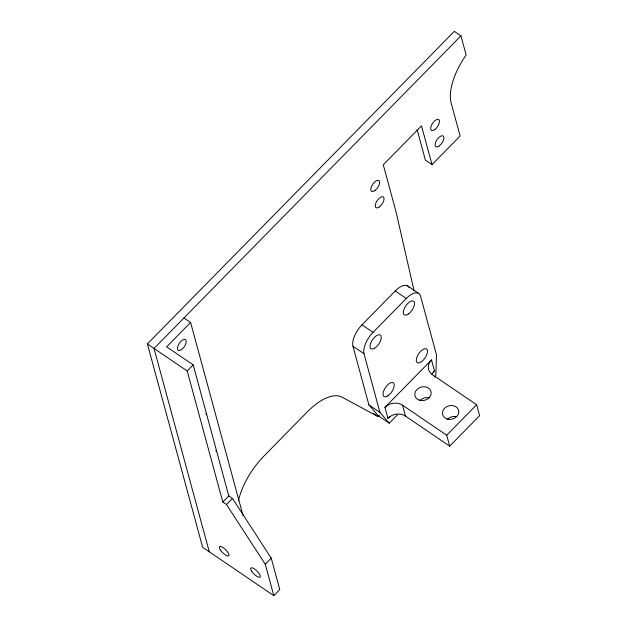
<?xml version="1.0" encoding="UTF-8"?>
<svg xmlns="http://www.w3.org/2000/svg" width="627" height="627" viewBox="0 0 627 627"><rect width="100%" height="100%" fill="white"/><g stroke="black" fill="none" stroke-linecap="round" stroke-linejoin="round"><path stroke-width="0.94" d="M183.954 317.96L190.592 322.466L166.649 346.849L193.194 364.89L228.792 495.918L232.476 498.426L271.248 558.163L279.783 589.552L273.795 595.65L202.646 547.293L147.392 343.925L454.301 31.35L460.939 35.857L466.135 54.964A50.199 23.089 -55.8 0 0 451.158 102.993L460.132 136.012L432.034 164.627L425.396 160.112L417.12 129.656M460.939 35.857L154.023 348.44L209.277 551.807M273.795 595.65L265.268 564.261L226.488 504.523L222.804 502.015L187.207 370.988L193.194 364.89M397.565 414.721L389.249 423.194L378.191 415.677L368.903 404.924L352.954 346.229A17.572 8.08 -55.8 0 1 361.998 324.825L395.253 290.959A17.572 8.08 -55.8 0 1 409.047 287.519M389.249 423.194L379.962 412.441L364.013 353.746A17.572 8.08 -55.8 0 1 373.057 332.341L406.312 298.476A17.572 8.08 -55.8 0 1 420.545 296.179L436.486 354.866L435.804 375.777L434.527 377.086M222.804 502.015L228.792 495.918M226.488 504.523L232.476 498.426M431.501 359.945A12.548 10.369 -15.2 0 0 432.403 374.68L476.645 404.744L479.608 415.662L449.684 446.142L405.442 416.077A12.548 10.369 -15.2 0 0 387.917 418.28L384.947 407.362L431.501 359.945L434.464 370.863A12.548 10.369 -15.2 0 0 431.987 374.585M238.425 500.801A50.199 23.089 -55.8 0 1 263.928 456.072L307.269 411.931A50.199 23.089 -55.8 0 1 341.966 397.142L378.003 416.563L379.335 415.207M387.917 418.28L389.837 416.32M433.186 372.172L434.464 370.863M265.268 564.261L271.248 558.163M449.684 446.142L446.714 435.224L476.645 404.744M407.605 285.904L418.664 293.42M395.253 290.959L406.312 298.476M361.998 324.825L373.057 332.341M352.954 346.229L364.013 353.746M384.947 407.362A12.548 10.369 -15.2 0 1 402.479 405.152L446.714 435.224M368.903 404.924L379.962 412.441M373.582 413.554L378.003 416.563M147.392 343.925L187.207 370.988M432.034 164.627L421.501 125.862L383.262 164.807L396.021 211.761L414.102 290.889M402.479 405.152L405.442 416.077M190.592 322.466L243.025 515.48M447.098 419.698A8.284 6.842 -15.2 0 1 456.064 416.587M419.855 400.457A8.284 6.842 -15.2 0 1 429.017 397.926M206.04 413.726A6.529 3.002 -55.8 0 1 206.142 414.792M215.978 450.304A6.529 3.002 -55.8 0 1 216.08 451.369M439.315 145.903A6.529 3.002 -55.8 0 0 443.43 136.161A6.529 3.002 -55.8 0 0 435.765 141.937A6.529 3.002 -55.8 0 0 439.315 145.903M434.864 129.523A6.529 3.002 -55.8 0 0 438.978 119.788A6.529 3.002 -55.8 0 0 431.313 125.557A6.529 3.002 -55.8 0 0 434.864 129.523M379.46 206.863A6.529 3.002 -55.8 0 0 383.575 197.121A6.529 3.002 -55.8 0 0 375.91 202.897A6.529 3.002 -55.8 0 0 379.46 206.863M375.009 190.483A6.529 3.002 -55.8 0 0 379.123 180.741A6.529 3.002 -55.8 0 0 371.458 186.517A6.529 3.002 -55.8 0 0 375.009 190.483M448.14 419.259A8.284 6.842 -15.2 0 0 458.619 410.324A8.284 6.842 -15.2 0 0 445.099 407.809A8.284 6.842 -15.2 0 0 448.14 419.259M419.244 400.144A8.284 6.842 -15.2 0 0 431.149 392.643A8.284 6.842 -15.2 0 0 418.515 388.238A8.284 6.842 -15.2 0 0 419.244 400.144M374.687 348.197A8.284 3.809 -55.8 0 0 380.934 335.766A8.284 3.809 -55.8 0 0 371.341 341.723A8.284 3.809 -55.8 0 0 374.687 348.197M408.671 313.829A8.284 3.809 -55.8 0 0 413.891 301.469A8.284 3.809 -55.8 0 0 404.156 308.797A8.284 3.809 -55.8 0 0 408.671 313.829M421.65 361.599A8.284 3.809 -55.8 0 0 426.869 349.239A8.284 3.809 -55.8 0 0 417.135 356.567A8.284 3.809 -55.8 0 0 421.65 361.599M387.799 395.88A8.284 3.809 -55.8 0 0 393.866 383.45A8.284 3.809 -55.8 0 0 384.233 389.665A8.284 3.809 -55.8 0 0 387.799 395.88M181.658 349.537A6.529 3.002 -55.8 0 0 185.772 339.795A6.529 3.002 -55.8 0 0 178.107 345.571A6.529 3.002 -55.8 0 0 181.658 349.537M220.485 550.185A6.529 2.124 44.5 0 0 228.784 555.828A6.529 2.124 44.5 0 0 223.188 547.684A6.529 2.124 44.5 0 0 220.485 550.185M251.819 571.479A6.529 2.124 44.5 0 0 260.119 577.122A6.529 2.124 44.5 0 0 254.523 568.979A6.529 2.124 44.5 0 0 251.819 571.479"/></g></svg>
